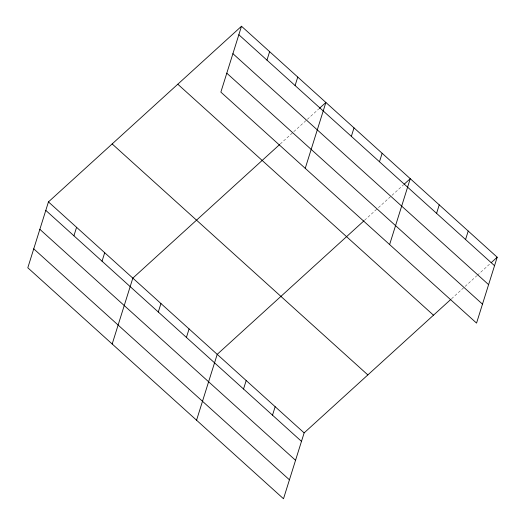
<?xml version="1.0" encoding="UTF-8"?>
<svg xmlns="http://www.w3.org/2000/svg" width="525" height="525" viewBox="0 0 525 525"><rect width="100%" height="100%" fill="white"/><g stroke="black" fill="none" stroke-linecap="round" stroke-linejoin="round"><path stroke-width="0.39" stroke-dasharray="2.62 1.97" d="M280.206 144.034L318.668 109.036M364.58 220.251L377.206 208.766M378.407 207.677L403.646 184.708M451.52 298.784L476.759 275.815M477.363 275.271L489.983 263.786"/><path stroke-width="0.79" d="M241.5 26.25L220.861 92.118L476.549 323.092L497.195 257.224L241.5 26.25L48.451 201.908L27.805 267.776L283.5 498.75L304.139 432.882L450.916 299.329M73.92 235.791L76.578 227.312M102.047 261.201L104.698 252.722M112.186 344L132.825 278.132L279.602 144.578M158.294 312.014L160.952 303.535M266.969 60.132L269.627 51.66M186.421 337.417L189.079 328.945M295.096 85.542L297.754 77.063M196.56 420.217L217.206 354.349L363.983 220.802M305.235 168.341L325.881 102.473L319.272 108.485M243.528 389.005L246.186 380.527M351.35 136.356L354.008 127.877M272.508 415.183L275.159 406.704M379.477 161.766L382.134 153.287M389.616 244.565L410.261 178.69L404.25 184.157M436.583 213.347L439.235 204.868M465.557 239.525L468.215 231.046M491.183 262.69L497.195 257.224M238.842 34.729L494.537 265.702M232.91 53.668L488.604 284.642M226.793 73.178L482.488 304.152M177.791 84.217L433.486 315.19M112.153 143.942L367.848 374.916M48.451 201.908L304.139 432.882M45.793 210.387L301.481 441.361M39.854 229.327L295.549 460.3M33.744 248.837L289.433 479.811"/></g></svg>
